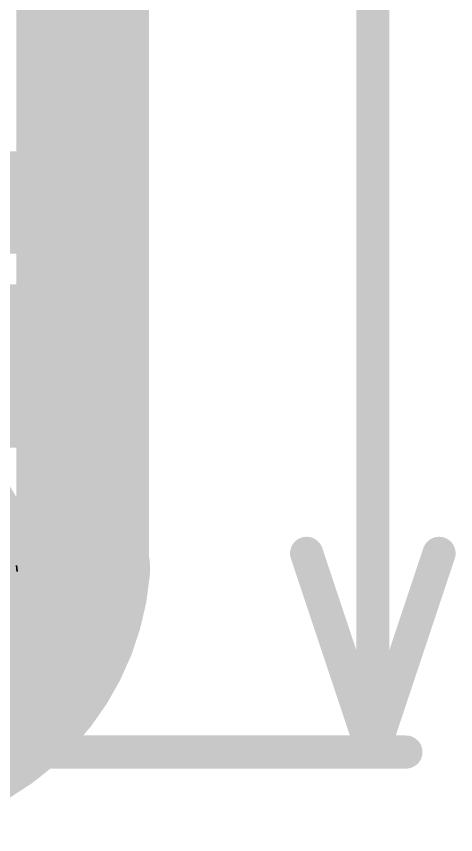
# Model space of a CAD drawing. Header units: millimetres. Extents: x 1.69 to 2.7, y 2.72 to 5.58.
# Drawn here: x 2.5568 to 2.6894, y 3.5164 to 3.7635 of the extents above; entities that cross this region are included whole.
import ezdxf

# ---------------------------------------------------------------- set-up
doc = ezdxf.new("R2010")
doc.units = ezdxf.units.MM
doc.header["$MEASUREMENT"] = 0
for name, color, linetype in [('BottomSolder', 6, 'Continuous'), ('InternalPlane1', 76, 'Continuous'), ('InternalPlane2', 16, 'Continuous'), ('Mechanical1', 6, 'Continuous'), ('Mechanical2', 216, 'Continuous'), ('TopLayer', 1, 'Continuous'), ('TopOverlay', 2, 'Continuous'), ('TopPaste', 8, 'Continuous'), ('TopSolder', 216, 'Continuous')]:
    doc.layers.add(name, color=color, linetype=linetype)

# ---------------------------------------------------------------- blocks, each defined once
blk = doc.blocks.new('LED_0402_69')
at = {"layer": 'TopLayer'}
for points in [[(-0.0086575, -0.0137795), (-0.0086575, 0.0137795), (-0.0283425, -0.0137795), (-0.0283425, 0.0137795)], [(0.0283425, -0.0137795), (0.0283425, 0.0137795), (0.0086575, -0.0137795), (0.0086575, 0.0137795)]]:
    blk.add_solid(points, dxfattribs=at)
at = {"layer": 'TopOverlay', "const_width": 0.005}
for points in [[(-0.033, -0.018), (-0.033, 0.018)], [(-0.0085, 0.018), (-0.033, 0.018)], [(0.034, 0.018), (0.0085, 0.018)], [(0.034, -0.018), (0.034, 0.018)], [(-0.0085, -0.018), (-0.033, -0.018)], [(0.034, -0.018), (0.0085, -0.018)]]:
    blk.add_lwpolyline(points, dxfattribs=at)
at = {"layer": 'TopOverlay', "const_width": 0.0025}
for points in [[(-0.03425, 0.018, 1), (-0.03175, 0.018, 1)], [(-0.03425, 0.018, 1), (-0.03175, 0.018, 1)], [(-0.00975, 0.018, 1), (-0.00725, 0.018, 1)], [(0.00725, 0.018, 1), (0.00975, 0.018, 1)], [(0.03275, 0.018, 1), (0.03525, 0.018, 1)], [(0.03275, 0.018, 1), (0.03525, 0.018, 1)], [(-0.03425, -0.018, 1), (-0.03175, -0.018, 1)], [(-0.03425, -0.018, 1), (-0.03175, -0.018, 1)], [(-0.00975, -0.018, 1), (-0.00725, -0.018, 1)], [(0.00725, -0.018, 1), (0.00975, -0.018, 1)], [(0.03275, -0.018, 1), (0.03525, -0.018, 1)], [(0.03275, -0.018, 1), (0.03525, -0.018, 1)]]:
    blk.add_lwpolyline(points, format="xyb", close=True, dxfattribs=at)
at = {"layer": 'TopOverlay'}
blk.add_solid([(0.0340006, -0.0200046), (0.0540006, -0.0200046), (0.0340006, 0.0199954), (0.0540006, 0.0199954)], dxfattribs=at)
at = {"layer": 'TopPaste'}
for points in [[(-0.0086575, -0.0137795), (-0.0086575, 0.0137795), (-0.0283425, -0.0137795), (-0.0283425, 0.0137795)], [(0.0283425, -0.0137795), (0.0283425, 0.0137795), (0.0086575, -0.0137795), (0.0086575, 0.0137795)]]:
    blk.add_solid(points, dxfattribs=at)
at = {"layer": 'TopSolder'}
for points in [[(-0.0046575, -0.0177795), (-0.0046575, 0.0177795), (-0.0323425, -0.0177795), (-0.0323425, 0.0177795)], [(0.0323425, -0.0177795), (0.0323425, 0.0177795), (0.0046575, -0.0177795), (0.0046575, 0.0177795)]]:
    blk.add_solid(points, dxfattribs=at)

msp = doc.modelspace()

# ---------------------------------------------------------------- linework, layer by layer
at = {"layer": 'BottomSolder', "const_width": 0.0433701}
msp.add_lwpolyline([(2.4936945, 3.5951252, 1), (2.5370645, 3.5951252, 1)], format="xyb", close=True, dxfattribs=at)
at = {"layer": 'InternalPlane1', "const_width": 0.04}
for points in [[(2.5768006, 3.5985749), (2.5768011, 4.9773032)], [(2.5771276, 3.5963174), (2.5771277, 3.5963174)]]:
    msp.add_lwpolyline(points, dxfattribs=at)
at = {"layer": 'InternalPlane1'}
for points, const_width in [([(2.4916157, 3.5951252, 1), (2.5391433, 3.5951252, 1)], 0.0475275), ([(2.5668006, 3.5985749, 1), (2.5868006, 3.5985749, 1)], 0.02), ([(2.5668006, 3.5985749, 1), (2.5868006, 3.5985749, 1)], 0.02), ([(2.5671276, 3.5963174, 1), (2.5871276, 3.5963174, 1)], 0.02), ([(2.5671276, 3.5963174, 1), (2.5871276, 3.5963174, 1)], 0.02), ([(2.5671277, 3.5963174, 1), (2.5871277, 3.5963174, 1)], 0.02), ([(2.5671277, 3.5963174, 1), (2.5871277, 3.5963174, 1)], 0.02)]:
    msp.add_lwpolyline(points, format="xyb", close=True, dxfattribs=dict(at, const_width=const_width))
at = {"layer": 'InternalPlane1', "const_width": 0.04}
for points in [[(2.5768006, 3.5985749, -0.1152226814732025), (2.5771277, 3.5963174)], [(2.5771276, 3.5963174, -0.3472955300427473), (2.5208946, 3.5364481)]]:
    msp.add_lwpolyline(points, format="xyb", dxfattribs=at)
at = {"layer": 'InternalPlane2'}
for p, q in [((2.5567844, 3.5977569), (2.5569665, 3.5959078)), ((2.5569665, 3.5959078), (2.5567844, 3.5977569)), ((2.5569665, 3.5959078), (2.5569665, 3.5959078))]:
    msp.add_line(p, q, dxfattribs=at)
at = {"layer": 'InternalPlane2', "const_width": 0.04}
for points in [[(2.5768006, 3.5985749), (2.5768011, 4.9773032)], [(2.5771276, 3.5963174), (2.5771277, 3.5963174)]]:
    msp.add_lwpolyline(points, dxfattribs=at)
at = {"layer": 'InternalPlane2', "const_width": 0.02}
for points in [[(2.5668006, 3.5985749, 1), (2.5868006, 3.5985749, 1)], [(2.5668006, 3.5985749, 1), (2.5868006, 3.5985749, 1)], [(2.5671276, 3.5963174, 1), (2.5871276, 3.5963174, 1)], [(2.5671276, 3.5963174, 1), (2.5871276, 3.5963174, 1)], [(2.5671277, 3.5963174, 1), (2.5871277, 3.5963174, 1)], [(2.5671277, 3.5963174, 1), (2.5871277, 3.5963174, 1)]]:
    msp.add_lwpolyline(points, format="xyb", close=True, dxfattribs=at)
at = {"layer": 'InternalPlane2', "const_width": 0.04}
for points in [[(2.5768006, 3.5985749, -0.1152226814732025), (2.5771277, 3.5963174)], [(2.5771276, 3.5963174, -0.3472955300427473), (2.5208946, 3.5364481)]]:
    msp.add_lwpolyline(points, format="xyb", dxfattribs=at)
at = {"layer": 'Mechanical1', "const_width": 0.01}
for points in [[(2.5717856, 3.596385), (2.5717856, 5.1259913)], [(2.6643992, 3.541385), (2.6643992, 3.9874118)], [(2.6443992, 3.601385), (2.6643992, 3.541385)], [(2.6643992, 3.541385), (2.6843992, 3.601385)], [(2.5350133, 3.541385), (2.6743992, 3.541385)]]:
    msp.add_lwpolyline(points, dxfattribs=at)
at = {"layer": 'Mechanical1', "const_width": 0.005}
for points in [[(2.6418992, 3.601385, 1), (2.6468992, 3.601385, 1)], [(2.6818992, 3.601385, 1), (2.6868992, 3.601385, 1)], [(2.5692856, 3.596385, 1), (2.5742856, 3.596385, 1)], [(2.6618992, 3.541385, 1), (2.6668992, 3.541385, 1)], [(2.6618992, 3.541385, 1), (2.6668992, 3.541385, 1)], [(2.6618992, 3.541385, 1), (2.6668992, 3.541385, 1)], [(2.6718992, 3.541385, 1), (2.6768992, 3.541385, 1)]]:
    msp.add_lwpolyline(points, format="xyb", close=True, dxfattribs=at)
at = {"layer": 'Mechanical2', "const_width": 0.01}
msp.add_lwpolyline([(2.5717856, 3.596385), (2.5717861, 4.9773032)], dxfattribs=at)
msp.add_lwpolyline([(2.5717373, 3.596746, -0.3480193722346763), (2.519604, 3.541385)], format="xyb", dxfattribs=at)
at = {"layer": 'Mechanical2', "const_width": 0.005}
for points in [[(2.5692373, 3.596746, 1), (2.5742373, 3.596746, 1)], [(2.5692856, 3.596385, 1), (2.5742856, 3.596385, 1)]]:
    msp.add_lwpolyline(points, format="xyb", close=True, dxfattribs=at)
at = {"layer": 'TopLayer', "const_width": 0.008}
for points in [[(2.471344, 3.7078653), (2.5563795, 3.7078653)], [(2.5563795, 3.7078653), (2.5584937, 3.7057511)], [(2.5222771, 3.6687511), (2.5584937, 3.6687511)]]:
    msp.add_lwpolyline(points, dxfattribs=at)
at = {"layer": 'TopLayer', "const_width": 0.004}
for points in [[(2.5543795, 3.7078653, 1), (2.5583795, 3.7078653, 1)], [(2.5543795, 3.7078653, 1), (2.5583795, 3.7078653, 1)], [(2.5564937, 3.7057511, 1), (2.5604937, 3.7057511, 1)], [(2.5564937, 3.6687511, 1), (2.5604937, 3.6687511, 1)]]:
    msp.add_lwpolyline(points, format="xyb", close=True, dxfattribs=at)
at = {"layer": 'TopSolder', "const_width": 0.0433701}
msp.add_lwpolyline([(2.4936945, 3.5951252, 1), (2.5370645, 3.5951252, 1)], format="xyb", close=True, dxfattribs=at)

# ---------------------------------------------------------------- block references
at = {"rotation": 270}
msp.add_blockref('LED_0402_69', (2.5502259, 3.6872511), dxfattribs=at)

doc.saveas('drawing.dxf')
